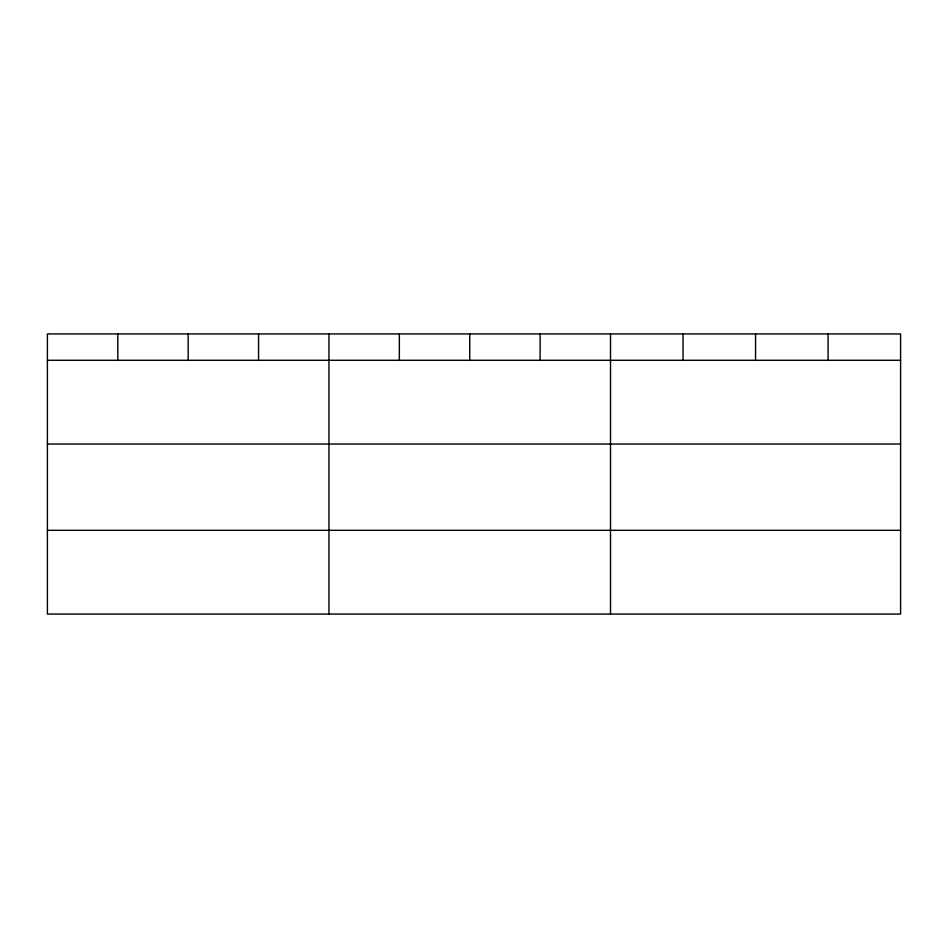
<?xml version="1.0" encoding="UTF-8"?>
<svg xmlns="http://www.w3.org/2000/svg" width="948" height="948" viewBox="0 0 948 948"><rect width="100%" height="100%" fill="white"/><g stroke="black" fill="none" stroke-linecap="round" stroke-linejoin="round"><path stroke-width="1.42" d="M900.6 444.031L900.6 333.933L47.4 333.933L47.4 614.067L900.6 614.067L900.6 444.031L47.4 444.031M47.4 360.276L900.6 360.276M47.4 530.311L900.6 530.311M828.078 333.933L828.078 360.276M755.556 333.933L755.556 360.276M683.034 333.933L683.034 360.276M610.512 333.933L610.512 614.067M540.123 333.933L540.123 360.276M469.734 333.933L469.734 360.276M399.345 333.933L399.345 360.276M328.956 333.933L328.956 614.067M258.567 333.933L258.567 360.276M188.178 333.933L188.178 360.276M117.789 333.933L117.789 360.276"/></g></svg>
